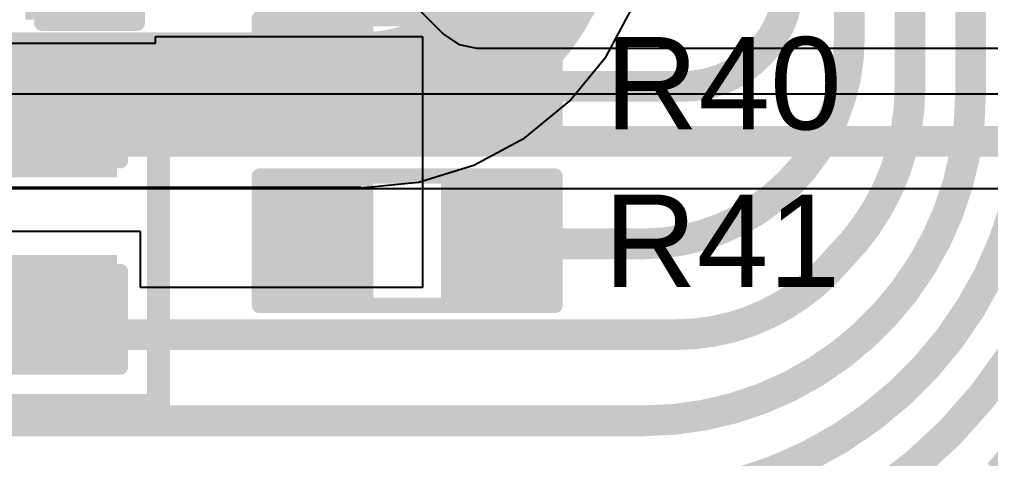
# Model space of a CAD drawing. Header units: inches. Extents: x -0.03 to 9.71, y 0.01 to 4.44.
# Drawn here: x 1.8858 to 2.2014, y 1.5208 to 1.6634 of the extents above; entities that cross this region are included whole.
import ezdxf

# ---------------------------------------------------------------- set-up
doc = ezdxf.new("R2010")
doc.units = ezdxf.units.IN
doc.header["$MEASUREMENT"] = 0
for name, color, linetype in [('Bottom Layer', 5, 'Continuous'), ('Layer 2', 76, 'Continuous'), ('Top Layer', 1, 'Continuous'), ('Top Overlay', 2, 'Continuous'), ('Top Paste', 8, 'Continuous'), ('Top Solder', 216, 'Continuous')]:
    doc.layers.add(name, color=color, linetype=linetype)
doc.styles.add('Arial', font='', dxfattribs={"height": 0.2})
doc.styles.get('Arial').set_extended_font_data('Arial')

# ---------------------------------------------------------------- blocks, each defined once
blk = doc.blocks.new('R___0603_56')
at = {"layer": 'Top Layer'}
for points in [[(-0.015, 0.0175), (-0.015, -0.0175), (-0.045, -0.0175), (-0.045, 0.0175)], [(0.045, 0.0175), (0.045, -0.0175), (0.015, -0.0175), (0.015, 0.0175)]]:
    blk.add_hatch(color=1, dxfattribs=at).paths.add_polyline_path(points)
at = {"layer": 'Top Paste'}
for points in [[(-0.015, 0.0175), (-0.015, -0.0175), (-0.045, -0.0175), (-0.045, 0.0175)], [(0.045, 0.0175), (0.045, -0.0175), (0.015, -0.0175), (0.015, 0.0175)]]:
    blk.add_hatch(color=8, dxfattribs=at).paths.add_polyline_path(points)
at = {"layer": 'Top Solder'}
for points in [[(-0.011, 0.0215), (-0.011, -0.0215), (-0.049, -0.0215), (-0.049, 0.0215)], [(0.049, 0.0215), (0.049, -0.0215), (0.011, -0.0215), (0.011, 0.0215)]]:
    blk.add_hatch(color=216, dxfattribs=at).paths.add_polyline_path(points)
at = {"layer": 'Top Overlay', "const_width": 0.005}
for points in [[(-0.048, 0.021), (0.048, 0.021)], [(-0.048, -0.021), (-0.048, 0.021)], [(0.048, -0.021), (0.048, 0.021)], [(-0.048, -0.021), (0.048, -0.021)]]:
    blk.add_lwpolyline(points, dxfattribs=at)
at = {"layer": 'Top Overlay', "const_width": 0.0025}
for points in [[(-0.04925, 0.021, 1), (-0.04675, 0.021, 1)], [(-0.04925, 0.021, 1), (-0.04675, 0.021, 1)], [(0.04675, 0.021, 1), (0.04925, 0.021, 1)], [(0.04675, 0.021, 1), (0.04925, 0.021, 1)], [(-0.04925, -0.021, 1), (-0.04675, -0.021, 1)], [(-0.04925, -0.021, 1), (-0.04675, -0.021, 1)], [(0.04675, -0.021, 1), (0.04925, -0.021, 1)], [(0.04675, -0.021, 1), (0.04925, -0.021, 1)]]:
    blk.add_lwpolyline(points, format="xyb", close=True, dxfattribs=at)
blk = doc.blocks.new('R___0603_57')
at = {"layer": 'Top Layer'}
for points in [[(-0.015, 0.0175), (-0.015, -0.0175), (-0.045, -0.0175), (-0.045, 0.0175)], [(0.045, 0.0175), (0.045, -0.0175), (0.015, -0.0175), (0.015, 0.0175)]]:
    blk.add_hatch(color=1, dxfattribs=at).paths.add_polyline_path(points)
at = {"layer": 'Top Paste'}
for points in [[(-0.015, 0.0175), (-0.015, -0.0175), (-0.045, -0.0175), (-0.045, 0.0175)], [(0.045, 0.0175), (0.045, -0.0175), (0.015, -0.0175), (0.015, 0.0175)]]:
    blk.add_hatch(color=8, dxfattribs=at).paths.add_polyline_path(points)
at = {"layer": 'Top Solder'}
for points in [[(-0.011, 0.0215), (-0.011, -0.0215), (-0.049, -0.0215), (-0.049, 0.0215)], [(0.049, 0.0215), (0.049, -0.0215), (0.011, -0.0215), (0.011, 0.0215)]]:
    blk.add_hatch(color=216, dxfattribs=at).paths.add_polyline_path(points)
at = {"layer": 'Top Overlay', "const_width": 0.005}
for points in [[(-0.048, 0.021), (0.048, 0.021)], [(-0.048, -0.021), (-0.048, 0.021)], [(0.048, -0.021), (0.048, 0.021)], [(-0.048, -0.021), (0.048, -0.021)]]:
    blk.add_lwpolyline(points, dxfattribs=at)
at = {"layer": 'Top Overlay', "const_width": 0.0025}
for points in [[(-0.04925, 0.021, 1), (-0.04675, 0.021, 1)], [(-0.04925, 0.021, 1), (-0.04675, 0.021, 1)], [(0.04675, 0.021, 1), (0.04925, 0.021, 1)], [(0.04675, 0.021, 1), (0.04925, 0.021, 1)], [(-0.04925, -0.021, 1), (-0.04675, -0.021, 1)], [(-0.04925, -0.021, 1), (-0.04675, -0.021, 1)], [(0.04675, -0.021, 1), (0.04925, -0.021, 1)], [(0.04675, -0.021, 1), (0.04925, -0.021, 1)]]:
    blk.add_lwpolyline(points, format="xyb", close=True, dxfattribs=at)
blk = doc.blocks.new('C___0603_155')
at = {"layer": 'Top Layer'}
for points in [[(-0.015, 0.0175), (-0.015, -0.0175), (-0.045, -0.0175), (-0.045, 0.0175)], [(0.045, 0.0175), (0.045, -0.0175), (0.015, -0.0175), (0.015, 0.0175)]]:
    blk.add_hatch(color=1, dxfattribs=at).paths.add_polyline_path(points)
at = {"layer": 'Top Paste'}
for points in [[(-0.015, 0.0175), (-0.015, -0.0175), (-0.045, -0.0175), (-0.045, 0.0175)], [(0.045, 0.0175), (0.045, -0.0175), (0.015, -0.0175), (0.015, 0.0175)]]:
    blk.add_hatch(color=8, dxfattribs=at).paths.add_polyline_path(points)
at = {"layer": 'Top Solder'}
for points in [[(-0.01264, 0.01986), (-0.01264, -0.01986), (-0.04736, -0.01986), (-0.04736, 0.01986)], [(0.04736, 0.01986), (0.04736, -0.01986), (0.01264, -0.01986), (0.01264, 0.01986)]]:
    blk.add_hatch(color=216, dxfattribs=at).paths.add_polyline_path(points)
at = {"layer": 'Top Overlay', "const_width": 0.005}
for points in [[(-0.049, 0.021), (-0.018, 0.021)], [(-0.049, -0.021), (-0.049, 0.021)], [(0.018, 0.021), (0.049, 0.021)], [(0.049, -0.021), (0.049, 0.021)], [(-0.049, -0.021), (-0.018, -0.021)], [(0.018, -0.021), (0.049, -0.021)]]:
    blk.add_lwpolyline(points, dxfattribs=at)
at = {"layer": 'Top Overlay', "const_width": 0.0025}
for points in [[(-0.05025, 0.021, 1), (-0.04775, 0.021, 1)], [(-0.05025, 0.021, 1), (-0.04775, 0.021, 1)], [(-0.01925, 0.021, 1), (-0.01675, 0.021, 1)], [(0.01675, 0.021, 1), (0.01925, 0.021, 1)], [(0.04775, 0.021, 1), (0.05025, 0.021, 1)], [(0.04775, 0.021, 1), (0.05025, 0.021, 1)], [(-0.05025, -0.021, 1), (-0.04775, -0.021, 1)], [(-0.05025, -0.021, 1), (-0.04775, -0.021, 1)], [(-0.01925, -0.021, 1), (-0.01675, -0.021, 1)], [(0.01675, -0.021, 1), (0.01925, -0.021, 1)], [(0.04775, -0.021, 1), (0.05025, -0.021, 1)], [(0.04775, -0.021, 1), (0.05025, -0.021, 1)]]:
    blk.add_lwpolyline(points, format="xyb", close=True, dxfattribs=at)
blk = doc.blocks.new('C___0603_156')
at = {"layer": 'Top Layer'}
for points in [[(-0.015, 0.0175), (-0.015, -0.0175), (-0.045, -0.0175), (-0.045, 0.0175)], [(0.045, 0.0175), (0.045, -0.0175), (0.015, -0.0175), (0.015, 0.0175)]]:
    blk.add_hatch(color=1, dxfattribs=at).paths.add_polyline_path(points)
at = {"layer": 'Top Paste'}
for points in [[(-0.015, 0.0175), (-0.015, -0.0175), (-0.045, -0.0175), (-0.045, 0.0175)], [(0.045, 0.0175), (0.045, -0.0175), (0.015, -0.0175), (0.015, 0.0175)]]:
    blk.add_hatch(color=8, dxfattribs=at).paths.add_polyline_path(points)
at = {"layer": 'Top Solder'}
for points in [[(-0.01264, 0.01986), (-0.01264, -0.01986), (-0.04736, -0.01986), (-0.04736, 0.01986)], [(0.04736, 0.01986), (0.04736, -0.01986), (0.01264, -0.01986), (0.01264, 0.01986)]]:
    blk.add_hatch(color=216, dxfattribs=at).paths.add_polyline_path(points)
at = {"layer": 'Top Overlay', "const_width": 0.005}
for points in [[(-0.018, 0.021), (-0.049, 0.021)], [(-0.049, -0.021), (-0.049, 0.021)], [(0.049, 0.021), (0.018, 0.021)], [(0.049, -0.021), (0.049, 0.021)], [(-0.018, -0.021), (-0.049, -0.021)], [(0.049, -0.021), (0.018, -0.021)]]:
    blk.add_lwpolyline(points, dxfattribs=at)
at = {"layer": 'Top Overlay', "const_width": 0.0025}
for points in [[(-0.05025, 0.021, 1), (-0.04775, 0.021, 1)], [(-0.05025, 0.021, 1), (-0.04775, 0.021, 1)], [(-0.01925, 0.021, 1), (-0.01675, 0.021, 1)], [(0.01675, 0.021, 1), (0.01925, 0.021, 1)], [(0.04775, 0.021, 1), (0.05025, 0.021, 1)], [(0.04775, 0.021, 1), (0.05025, 0.021, 1)], [(-0.05025, -0.021, 1), (-0.04775, -0.021, 1)], [(-0.05025, -0.021, 1), (-0.04775, -0.021, 1)], [(-0.01925, -0.021, 1), (-0.01675, -0.021, 1)], [(0.01675, -0.021, 1), (0.01925, -0.021, 1)], [(0.04775, -0.021, 1), (0.05025, -0.021, 1)], [(0.04775, -0.021, 1), (0.05025, -0.021, 1)]]:
    blk.add_lwpolyline(points, format="xyb", close=True, dxfattribs=at)

msp = doc.modelspace()

# ---------------------------------------------------------------- linework, layer by layer
at = {"layer": 'Bottom Layer'}
for p, q in [((1.99939, 1.68291), (2.02367, 1.65864)), ((2.02367, 1.65864), (2.02864, 1.65532)), ((2.02864, 1.65532), (2.03449, 1.65416)), ((2.03449, 1.65416), (2.52554, 1.65416)), ((2.51776, 1.63915), (1.78683, 1.63915)), ((0.88008, 1.60857), (2.52201, 1.60857))]:
    msp.add_line(p, q, dxfattribs=at)
at = {"layer": 'Bottom Layer', "const_width": 0.01}
msp.add_lwpolyline([(0.88008, 1.62386), (2.53331, 1.62386)], dxfattribs=at)
at = {"layer": 'Layer 2'}
for p, q in [((2.0765, 1.65143), (2.08536, 1.66801)), ((2.06457, 1.63689), (2.0765, 1.65143)), ((2.05003, 1.62496), (2.06457, 1.63689)), ((2.03345, 1.6161), (2.05003, 1.62496)), ((2.01545, 1.61064), (2.03345, 1.6161)), ((1.99673, 1.60879), (2.01545, 1.61064)), ((1.85219, 1.609), (1.99673, 1.609)), ((1.99673, 1.609), (1.99673, 1.60879))]:
    msp.add_line(p, q, dxfattribs=at)
at = {"layer": 'Layer 2', "const_width": 0.04}
msp.add_lwpolyline([(2.0622, 1.70473, -0.414214), (1.99673, 1.63925)], format="xyb", dxfattribs=at)
msp.add_lwpolyline([(1.85219, 1.63925), (1.99673, 1.63925)], dxfattribs=at)
at = {"layer": 'Layer 2', "const_width": 0.02}
msp.add_lwpolyline([(1.98673, 1.63925, 1), (2.00673, 1.63925, 1)], format="xyb", close=True, dxfattribs=at)
msp.add_lwpolyline([(1.98673, 1.63925, 1), (2.00673, 1.63925, 1)], format="xyb", close=True, dxfattribs=at)
at = {"layer": 'Top Layer'}
for p, q in [((1.93008, 1.65573), (1.93008, 1.65793)), ((1.93008, 1.65793), (2.01681, 1.65793)), ((2.01681, 1.65793), (2.01681, 1.61523)), ((1.88008, 1.65573), (1.93008, 1.65573)), ((2.01681, 1.61523), (2.01681, 1.57636)), ((1.92514, 1.59455), (1.87014, 1.59455)), ((1.92514, 1.57636), (1.92514, 1.59455)), ((2.01681, 1.57636), (1.92514, 1.57636))]:
    msp.add_line(p, q, dxfattribs=at)
for points, const_width in [([(2.15551, 1.65744), (2.15551, 1.75413)], 0.01), ([(2.1752, 1.64119), (2.1752, 1.75413)], 0.01), ([(2.19488, 1.63937), (2.19488, 1.75413)], 0.01), ([(2.03937, 1.64173), (2.10157, 1.64173)], 0.01), ([(2.03937, 1.59055), (2.08862, 1.59055)], 0.01), ([(1.84252, 1.56955), (1.89764, 1.56955)], 0.015), ([(1.89764, 1.56955), (1.90612, 1.56107)], 0.01), ([(1.90612, 1.56107), (2.09917, 1.56107)], 0.01), ([(1.77145, 1.53307), (2.08858, 1.53307)], 0.01)]:
    msp.add_lwpolyline(points, dxfattribs=dict(at, const_width=const_width))
at = {"layer": 'Top Layer', "const_width": 0.01}
for points in [[(2.13583, 1.67598, -0.414214), (2.10157, 1.64173)], [(2.15551, 1.65744, -0.414213), (2.08862, 1.59055)], [(2.25394, 1.64457, -0.18674), (2.20409, 1.51575)], [(2.19488, 1.63937, -0.414214), (2.08858, 1.53307)], [(2.1752, 1.64119, -0.198913), (2.15245, 1.58629)], [(2.23425, 1.64208, -0.247076), (2.16432, 1.50921)], [(2.21457, 1.63877, -0.414214), (2.08367, 1.50787)], [(2.15245, 1.58629, -0.2247), (2.09917, 1.56107)]]:
    msp.add_lwpolyline(points, format="xyb", dxfattribs=at)
at = {"layer": 'Top Layer'}
for points, const_width in [([(2.15301, 1.65744, 1), (2.15801, 1.65744, 1)], 0.005), ([(2.15301, 1.65744, 1), (2.15801, 1.65744, 1)], 0.005), ([(2.03687, 1.64173, 1), (2.04187, 1.64173, 1)], 0.005), ([(2.09907, 1.64173, 1), (2.10407, 1.64173, 1)], 0.005), ([(2.09907, 1.64173, 1), (2.10407, 1.64173, 1)], 0.005), ([(2.1727, 1.64119, 1), (2.1777, 1.64119, 1)], 0.005), ([(2.1727, 1.64119, 1), (2.1777, 1.64119, 1)], 0.005), ([(2.19238, 1.63937, 1), (2.19738, 1.63937, 1)], 0.005), ([(2.19238, 1.63937, 1), (2.19738, 1.63937, 1)], 0.005), ([(2.03687, 1.59055, 1), (2.04187, 1.59055, 1)], 0.005), ([(2.08612, 1.59055, 1), (2.09112, 1.59055, 1)], 0.005), ([(2.08612, 1.59055, 1), (2.09112, 1.59055, 1)], 0.005), ([(2.14995, 1.58629, 1), (2.15495, 1.58629, 1)], 0.005), ([(2.14995, 1.58629, 1), (2.15495, 1.58629, 1)], 0.005), ([(1.89389, 1.56955, 1), (1.90139, 1.56955, 1)], 0.0075), ([(1.89514, 1.56955, 1), (1.90014, 1.56955, 1)], 0.005), ([(1.90362, 1.56107, 1), (1.90862, 1.56107, 1)], 0.005), ([(1.90362, 1.56107, 1), (1.90862, 1.56107, 1)], 0.005), ([(2.09667, 1.56107, 1), (2.10167, 1.56107, 1)], 0.005), ([(2.09667, 1.56107, 1), (2.10167, 1.56107, 1)], 0.005), ([(2.08608, 1.53307, 1), (2.09108, 1.53307, 1)], 0.005), ([(2.08608, 1.53307, 1), (2.09108, 1.53307, 1)], 0.005)]:
    msp.add_lwpolyline(points, format="xyb", close=True, dxfattribs=dict(at, const_width=const_width))
at = {"layer": 'Top Overlay', "const_width": 0.0075}
for points in [[(1.931, 1.538), (1.931, 1.64955)], [(1.745, 1.538), (1.931, 1.538)]]:
    msp.add_lwpolyline(points, dxfattribs=at)
at = {"layer": 'Top Overlay', "const_width": 0.00375}
for points in [[(1.92912, 1.64955, 1), (1.93287, 1.64955, 1)], [(1.92912, 1.538, 1), (1.93287, 1.538, 1)], [(1.92912, 1.538, 1), (1.93287, 1.538, 1)]]:
    msp.add_lwpolyline(points, format="xyb", close=True, dxfattribs=at)

# ---------------------------------------------------------------- block references
for name, p in [('C___0603_155', (1.87508, 1.68323)), ('R___0603_57', (2.01181, 1.64273)), ('R___0603_56', (2.01181, 1.59155))]:
    msp.add_blockref(name, p)
at = {"rotation": 270}
msp.add_blockref('C___0603_156', (1.89764, 1.59955), dxfattribs=at)

# ---------------------------------------------------------------- texts
at = {"layer": 'Top Overlay', "style": 'Arial'}
for s, p in [('R40', (2.07615, 1.62773)), ('R41', (2.07564, 1.57656))]:
    msp.add_text(s, height=0.03, dxfattribs=at).set_placement(p)

doc.saveas('drawing.dxf')
